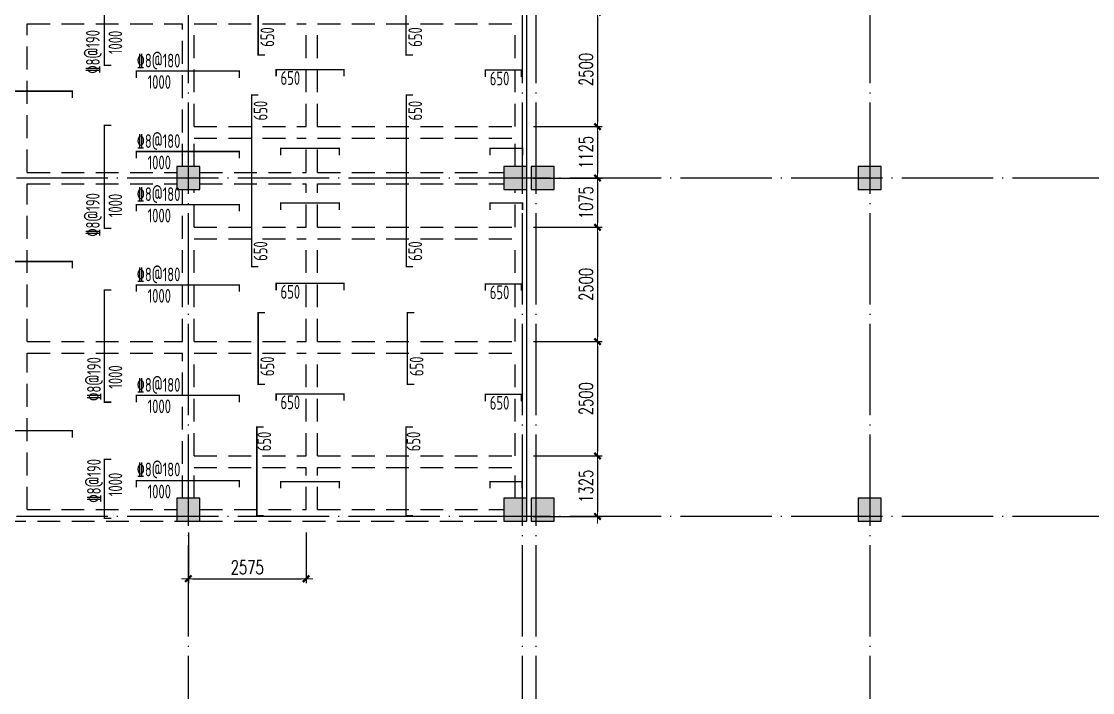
# Model space of a CAD drawing. Extents: x -21254 to 860439, y -324318 to 454338.
# Drawn here: x 424393 to 447817, y 50409 to 65084 of the extents above; entities that cross this region are included whole.
import ezdxf
from ezdxf.enums import TextEntityAlignment as Align

# ---------------------------------------------------------------- set-up
doc = ezdxf.new("R2010")
doc.units = 0
doc.header["$LTSCALE"] = 1000
doc.header["$MEASUREMENT"] = 0
doc.linetypes.add('DASHED', pattern=[0.75, 0.5, -0.25])
doc.linetypes.add('DOTE', pattern=[2.42, 2, -0.2, 0.02, -0.2])
doc.layers.get('0').update_dxf_attribs({"linetype": 'CONTINUOUS'})
doc.layers.get('Defpoints').update_dxf_attribs({"linetype": 'CONTINUOUS', "lineweight": 5})
for name, color, linetype in [('BEAM_CONT', 4, 'CONTINUOUS'), ('BEAM_DASH', 144, 'DASHED'), ('COLU', 7, 'CONTINUOUS'), ('COLU_HATCH', 251, 'CONTINUOUS'), ('DOTE', 1, 'DOTE'), ('FSK_FREIN', 2, 'CONTINUOUS'), ('FSK_FTEXT', 4, 'CONTINUOUS')]:
    doc.layers.add(name, color=color, linetype=linetype)
doc.layers.add('DIM', color=3, linetype='CONTINUOUS', lineweight=5)
doc.styles.add('BW_Rein', font='Tssdeng.shx', dxfattribs={"width": 0.7, "bigfont": 'hztxt.shx'})
doc.styles.add('TSSD_Dimension', font='TXT.shx', dxfattribs={"width": 0.7, "bigfont": 'hztxt.shx'})
doc.dimstyles.new('TSSD_100_100$0', dxfattribs={"dimtxt": 300, "dimasz": 100, "dimexe": 100, "dimexo": 250, "dimgap": 100, "dimtad": 1, "dimdec": 0, "dimzin": 0, "dimdsep": 46, "dimtxsty": 'TSSD_Dimension', "dimblk1": '_tsdbk', "dimblk2": '_tsdbk', "dimsah": 1, "dimcen": 0, "dimdle": 100, "dimclrt": 7, "dimadec": 1, "dimazin": 0, "dimtfac": 1, "dimtdec": 0, "dimtix": 1, "dimtmove": 2, "dimatfit": 3, "dimldrblk": '_tsdbk', "dimfxl": 100, "dimtolj": 1, "dimtzin": 0, "dimarcsym": 0})

# ---------------------------------------------------------------- blocks, each defined once
blk = doc.blocks.new('_tsdbk')
blk.add_line((-1, 0), (1.5, 0))
at = {"const_width": 0.5}
blk.add_lwpolyline([(-0.7, -0.7), (0.7, 0.7)], dxfattribs=at)
blk = doc.blocks.new('*D1637')
at = {"layer": 'Defpoints', "color": 0, "transparency": 16777216}
for p in [(435343, 65284), (435343, 62784), (436991, 62784)]:
    blk.add_point(p, dxfattribs=at)
at = {"layer": 'DIM', "color": 0, "lineweight": -2, "transparency": 16777216}
for p, q in [((435593, 65284), (437091, 65284)), ((436991, 65184), (436991, 62884)), ((435593, 62784), (437091, 62784))]:
    blk.add_line(p, q, dxfattribs=at)
at = {"layer": 'DIM', "color": 0, "lineweight": -2, "transparency": 16777216, "xscale": 100, "yscale": 100, "zscale": 100}
for p, rotation in [((436991, 65284), 89.99999999999993), ((436991, 62784), 269.9999999999999)]:
    blk.add_blockref('_tsdbk', p, dxfattribs=dict(at, rotation=rotation))
at = {"layer": 'DIM', "color": 7, "transparency": 16777216, "insert": (436741, 64034), "char_height": 300, "attachment_point": 5, "rotation": 90, "style": 'TSSD_Dimension'}
blk.add_mtext('\\A1;2500', dxfattribs=at)
blk = doc.blocks.new('*D1638')
at = {"layer": 'Defpoints', "color": 0, "transparency": 16777216}
for p in [(435343, 62784), (435343, 61659), (436991, 61659)]:
    blk.add_point(p, dxfattribs=at)
at = {"layer": 'DIM', "color": 0, "lineweight": -2, "transparency": 16777216}
for p, q in [((435593, 62784), (437091, 62784)), ((436991, 62684), (436991, 61759)), ((435593, 61659), (437091, 61659))]:
    blk.add_line(p, q, dxfattribs=at)
at = {"layer": 'DIM', "color": 0, "lineweight": -2, "transparency": 16777216, "xscale": 100, "yscale": 100, "zscale": 100}
for p, rotation in [((436991, 62784), 89.99999999999993), ((436991, 61659), 269.9999999999999)]:
    blk.add_blockref('_tsdbk', p, dxfattribs=dict(at, rotation=rotation))
at = {"layer": 'DIM', "color": 7, "transparency": 16777216, "insert": (436741, 62222), "char_height": 300, "attachment_point": 5, "rotation": 90, "style": 'TSSD_Dimension'}
blk.add_mtext('\\A1;1125', dxfattribs=at)
blk = doc.blocks.new('*D1639')
at = {"layer": 'Defpoints', "color": 0, "transparency": 16777216}
for p in [(435343, 61659), (435343, 60584), (436991, 60584)]:
    blk.add_point(p, dxfattribs=at)
at = {"layer": 'DIM', "color": 0, "lineweight": -2, "transparency": 16777216}
for p, q in [((435593, 61659), (437091, 61659)), ((436991, 61559), (436991, 60684)), ((435593, 60584), (437091, 60584))]:
    blk.add_line(p, q, dxfattribs=at)
at = {"layer": 'DIM', "color": 0, "lineweight": -2, "transparency": 16777216, "xscale": 100, "yscale": 100, "zscale": 100}
for p, rotation in [((436991, 61659), 89.99999999999993), ((436991, 60584), 269.9999999999999)]:
    blk.add_blockref('_tsdbk', p, dxfattribs=dict(at, rotation=rotation))
at = {"layer": 'DIM', "color": 7, "transparency": 16777216, "insert": (436741, 61122), "char_height": 300, "attachment_point": 5, "rotation": 90, "style": 'TSSD_Dimension'}
blk.add_mtext('\\A1;1075', dxfattribs=at)
blk = doc.blocks.new('*D1640')
at = {"layer": 'Defpoints', "color": 0, "transparency": 16777216}
for p in [(435343, 60584), (435343, 58084), (436991, 58084)]:
    blk.add_point(p, dxfattribs=at)
at = {"layer": 'DIM', "color": 0, "lineweight": -2, "transparency": 16777216}
for p, q in [((435593, 60584), (437091, 60584)), ((436991, 60484), (436991, 58184)), ((435593, 58084), (437091, 58084))]:
    blk.add_line(p, q, dxfattribs=at)
at = {"layer": 'DIM', "color": 0, "lineweight": -2, "transparency": 16777216, "xscale": 100, "yscale": 100, "zscale": 100}
for p, rotation in [((436991, 60584), 89.99999999999993), ((436991, 58084), 269.9999999999999)]:
    blk.add_blockref('_tsdbk', p, dxfattribs=dict(at, rotation=rotation))
at = {"layer": 'DIM', "color": 7, "transparency": 16777216, "insert": (436741, 59334), "char_height": 300, "attachment_point": 5, "rotation": 90, "style": 'TSSD_Dimension'}
blk.add_mtext('\\A1;2500', dxfattribs=at)
blk = doc.blocks.new('*D1641')
at = {"layer": 'Defpoints', "color": 0, "transparency": 16777216}
for p in [(435343, 58084), (435343, 55584), (436991, 55584)]:
    blk.add_point(p, dxfattribs=at)
at = {"layer": 'DIM', "color": 0, "lineweight": -2, "transparency": 16777216}
for p, q in [((435593, 58084), (437091, 58084)), ((436991, 57984), (436991, 55684)), ((435593, 55584), (437091, 55584))]:
    blk.add_line(p, q, dxfattribs=at)
at = {"layer": 'DIM', "color": 0, "lineweight": -2, "transparency": 16777216, "xscale": 100, "yscale": 100, "zscale": 100}
for p, rotation in [((436991, 58084), 89.99999999999993), ((436991, 55584), 269.9999999999999)]:
    blk.add_blockref('_tsdbk', p, dxfattribs=dict(at, rotation=rotation))
at = {"layer": 'DIM', "color": 7, "transparency": 16777216, "insert": (436741, 56834), "char_height": 300, "attachment_point": 5, "rotation": 90, "style": 'TSSD_Dimension'}
blk.add_mtext('\\A1;2500', dxfattribs=at)
blk = doc.blocks.new('*D1642')
at = {"layer": 'Defpoints', "color": 0, "transparency": 16777216}
for p in [(435343, 55584), (435343, 54259), (436991, 54259)]:
    blk.add_point(p, dxfattribs=at)
at = {"layer": 'DIM', "color": 0, "lineweight": -2, "transparency": 16777216}
for p, q in [((435593, 55584), (437091, 55584)), ((436991, 55484), (436991, 54359)), ((435593, 54259), (437091, 54259))]:
    blk.add_line(p, q, dxfattribs=at)
at = {"layer": 'DIM', "color": 0, "lineweight": -2, "transparency": 16777216, "xscale": 100, "yscale": 100, "zscale": 100}
for p, rotation in [((436991, 55584), 89.99999999999993), ((436991, 54259), 269.9999999999999)]:
    blk.add_blockref('_tsdbk', p, dxfattribs=dict(at, rotation=rotation))
at = {"layer": 'DIM', "color": 7, "transparency": 16777216, "insert": (436741, 54922), "char_height": 300, "attachment_point": 5, "rotation": 90, "style": 'TSSD_Dimension'}
blk.add_mtext('\\A1;1325', dxfattribs=at)
blk = doc.blocks.new('*D1643')
at = {"layer": 'Defpoints', "color": 0, "transparency": 16777216}
for p in [(428043, 54159), (430618, 54159), (430618, 52899)]:
    blk.add_point(p, dxfattribs=at)
at = {"layer": 'DIM', "color": 0, "lineweight": -2, "transparency": 16777216}
for p, q in [((428043, 53909), (428043, 52799)), ((430618, 53909), (430618, 52799)), ((428143, 52899), (430518, 52899))]:
    blk.add_line(p, q, dxfattribs=at)
at = {"layer": 'DIM', "color": 0, "lineweight": -2, "transparency": 16777216, "xscale": 100, "yscale": 100, "zscale": 100}
for p, rotation in [((428043, 52899), 179.9999999999999), ((430618, 52899), 359.9999999999999)]:
    blk.add_blockref('_tsdbk', p, dxfattribs=dict(at, rotation=rotation))
at = {"layer": 'DIM', "color": 7, "transparency": 16777216, "insert": (429330, 53149), "char_height": 300, "attachment_point": 5, "style": 'TSSD_Dimension'}
blk.add_mtext('\\A1;2575', dxfattribs=at)

msp = doc.modelspace()

# ---------------------------------------------------------------- hatches: boundary and pattern name
at = {"layer": 'COLU_HATCH'}
for points in [[(428292.798, 61409.042), (428292.798, 61909.042), (427792.798, 61909.042), (427792.798, 61409.042)], [(435442.798, 61409.042), (435442.798, 61909.042), (434942.798, 61909.042), (434942.798, 61409.042)], [(436042.798, 61409.042), (436042.798, 61909.042), (435542.798, 61909.042), (435542.798, 61409.042)], [(443192.798, 61409.042), (443192.798, 61909.042), (442692.798, 61909.042), (442692.798, 61409.042)], [(428292.798, 54159.042), (428292.798, 54659.042), (427792.798, 54659.042), (427792.798, 54159.042)], [(435442.798, 54159.042), (435442.798, 54659.042), (434942.798, 54659.042), (434942.798, 54159.042)], [(436042.798, 54159.042), (436042.798, 54659.042), (435542.798, 54659.042), (435542.798, 54159.042)], [(443192.798, 54159.042), (443192.798, 54659.042), (442692.798, 54659.042), (442692.798, 54159.042)]]:
    msp.add_hatch(color=256, dxfattribs=at).paths.add_polyline_path(points)

# ---------------------------------------------------------------- linework, layer by layer
at = {"layer": 'BEAM_CONT'}
for p, q in [((435442.798, 61909.042), (435442.798, 68909.042)), ((435442.798, 54659.042), (435442.798, 61409.042))]:
    msp.add_line(p, q, dxfattribs=at)
at = {"layer": 'BEAM_DASH'}
for p, q in [((424517.798, 61784.042), (424517.798, 65034.256)), ((424517.798, 65034.256), (427917.798, 65034.256)), ((427917.798, 61909.042), (427917.798, 65034.256)), ((428167.798, 65034.256), (430617.798, 65034.256)), ((428167.798, 62784.042), (428167.798, 65034.256)), ((430617.798, 62784.042), (430617.798, 65034.256)), ((430867.798, 62784.042), (430867.798, 65034.256)), ((430867.798, 65034.256), (435192.798, 65034.256)), ((435192.798, 62784.042), (435192.798, 65034.256)), ((428167.798, 62784.042), (430617.798, 62784.042)), ((430867.798, 62784.042), (435192.798, 62784.042)), ((428167.798, 62534.042), (430617.798, 62534.042)), ((428167.798, 61909.042), (428167.798, 62534.042)), ((430617.798, 61784.042), (430617.798, 62534.042)), ((430867.798, 61784.042), (430867.798, 62534.042)), ((430867.798, 62534.042), (435192.798, 62534.042)), ((435192.798, 61909.042), (435192.798, 62534.042)), ((424517.798, 61784.042), (427792.798, 61784.042)), ((428292.798, 61784.042), (430617.798, 61784.042)), ((430867.798, 61784.042), (434942.798, 61784.042)), ((424517.798, 58084.042), (424517.798, 61534.042)), ((424517.798, 61534.042), (427792.798, 61534.042)), ((427917.798, 58084.042), (427917.798, 61409.042)), ((428167.798, 60584.042), (428167.798, 61409.042)), ((428292.798, 61534.042), (430617.798, 61534.042)), ((430617.798, 60584.042), (430617.798, 61534.042)), ((430867.798, 60584.042), (430867.798, 61534.042)), ((430867.798, 61534.042), (434942.798, 61534.042)), ((435192.798, 60584.042), (435192.798, 61409.042)), ((428167.798, 60584.042), (430617.798, 60584.042)), ((430867.798, 60584.042), (435192.798, 60584.042)), ((428167.798, 60334.042), (430617.798, 60334.042)), ((428167.798, 58084.042), (428167.798, 60334.042)), ((430617.798, 58084.042), (430617.798, 60334.042)), ((430867.798, 58084.042), (430867.798, 60334.042)), ((430867.798, 60334.042), (435192.798, 60334.042)), ((435192.798, 58084.042), (435192.798, 60334.042)), ((424517.798, 58084.042), (427917.798, 58084.042)), ((428167.798, 58084.042), (430617.798, 58084.042)), ((430867.798, 58084.042), (435192.798, 58084.042)), ((424517.798, 54409.042), (424517.798, 57834.042)), ((424517.798, 57834.042), (427917.798, 57834.042)), ((427917.798, 54659.042), (427917.798, 57834.042)), ((428167.798, 57834.042), (430617.798, 57834.042)), ((428167.798, 55584.042), (428167.798, 57834.042)), ((430617.798, 55584.042), (430617.798, 57834.042)), ((430867.798, 55584.042), (430867.798, 57834.042)), ((430867.798, 57834.042), (435192.798, 57834.042)), ((435192.798, 55584.042), (435192.798, 57834.042)), ((428167.798, 55584.042), (430617.798, 55584.042)), ((430867.798, 55584.042), (435192.798, 55584.042)), ((428167.798, 55334.042), (430617.798, 55334.042)), ((428167.798, 54659.042), (428167.798, 55334.042)), ((430617.798, 54409.042), (430617.798, 55334.042)), ((430867.798, 54409.042), (430867.798, 55334.042)), ((430867.798, 55334.042), (435192.798, 55334.042)), ((435192.798, 54659.042), (435192.798, 55334.042)), ((424517.798, 54409.042), (427792.798, 54409.042)), ((428292.798, 54409.042), (430617.798, 54409.042)), ((430867.798, 54409.042), (434942.798, 54409.042)), ((420992.798, 54159.042), (427792.798, 54159.042)), ((428292.798, 54159.042), (434942.798, 54159.042))]:
    msp.add_line(p, q, dxfattribs=at)
at = {"layer": 'COLU'}
for points in [[(428292.798, 61409.042), (428292.798, 61909.042), (427792.798, 61909.042), (427792.798, 61409.042)], [(435442.798, 61409.042), (435442.798, 61909.042), (434942.798, 61909.042), (434942.798, 61409.042)], [(436042.798, 61409.042), (436042.798, 61909.042), (435542.798, 61909.042), (435542.798, 61409.042)], [(443192.798, 61409.042), (443192.798, 61909.042), (442692.798, 61909.042), (442692.798, 61409.042)], [(428292.798, 54159.042), (428292.798, 54659.042), (427792.798, 54659.042), (427792.798, 54159.042)], [(435442.798, 54159.042), (435442.798, 54659.042), (434942.798, 54659.042), (434942.798, 54159.042)], [(436042.798, 54159.042), (436042.798, 54659.042), (435542.798, 54659.042), (435542.798, 54159.042)], [(443192.798, 54159.042), (443192.798, 54659.042), (442692.798, 54659.042), (442692.798, 54159.042)]]:
    msp.add_lwpolyline(points, close=True, dxfattribs=at)
at = {"layer": 'DOTE', "linetype": 'DOTE'}
for p, q in [((428042.798, 87511.889), (428042.798, 30121.554)), ((435342.798, 87511.889), (435342.798, 30121.554)), ((435642.798, 87511.889), (435642.798, 30121.554)), ((442942.798, 87511.889), (442942.798, 30121.554)), ((489202.48, 61659.042), (409527.167, 61659.042)), ((489202.48, 54259.042), (409527.167, 54259.042))]:
    msp.add_line(p, q, dxfattribs=at)
at = {"layer": 'FSK_FREIN', "const_width": 30}
for points in [[(426357.562, 64125.519), (426207.562, 64125.519), (426207.563, 66375.519), (426357.563, 66375.519)], [(429719.68, 64352.415), (429569.68, 64352.415), (429569.68, 65917.463), (429719.68, 65917.463)], [(432954.166, 64352.415), (432804.166, 64352.415), (432804.167, 65917.463), (432954.167, 65917.463)], [(426907.562, 63849.384), (426907.562, 63999.384), (429157.562, 63999.384), (429157.562, 63849.384)], [(429964.029, 63881.861), (429964.029, 64031.861), (431445.657, 64031.861), (431445.657, 63881.861)], [(434539.029, 63871.281), (434539.029, 64021.281), (435324.535, 64021.281), (435324.535, 63871.281)], [(423257.562, 63409.447), (423257.562, 63559.447), (425507.562, 63559.447), (425507.562, 63409.447)], [(429576.03, 59723.759), (429426.03, 59723.759), (429426.03, 63472.934), (429576.03, 63472.934)], [(432958.841, 59723.759), (432808.841, 59723.759), (432808.842, 63472.934), (432958.842, 63472.934)], [(426357.562, 60559.447), (426207.562, 60559.447), (426207.563, 62809.447), (426357.563, 62809.447)], [(430062.2, 62156.33), (430062.2, 62306.33), (431345.772, 62306.33), (431345.772, 62156.33)], [(434637.2, 62156.33), (434637.2, 62306.33), (435350.574, 62306.33), (435350.574, 62156.33)], [(426907.562, 62089.719), (426907.562, 62239.719), (429157.562, 62239.719), (429157.562, 62089.719)], [(426907.562, 60929.353), (426907.562, 61079.353), (429157.562, 61079.353), (429157.562, 60929.353)], [(430062.2, 60961.58), (430062.2, 61111.58), (431345.772, 61111.58), (431345.772, 60961.58)], [(434637.2, 60961.58), (434637.2, 61111.58), (435350.574, 61111.58), (435350.574, 60961.58)], [(423257.562, 59684.447), (423257.562, 59834.447), (425507.562, 59834.447), (425507.562, 59684.447)], [(426907.562, 59173.514), (426907.562, 59323.514), (429157.562, 59323.514), (429157.562, 59173.514)], [(429964.029, 59205.991), (429964.029, 59355.991), (431445.657, 59355.991), (431445.657, 59205.991)], [(434539.029, 59195.411), (434539.029, 59345.411), (435324.535, 59345.411), (435324.535, 59195.411)], [(426357.562, 56759.447), (426207.562, 56759.447), (426207.563, 59209.447), (426357.563, 59209.447)], [(429719.68, 57152.2), (429569.68, 57152.2), (429569.68, 58717.249), (429719.68, 58717.249)], [(432983.76, 57152.2), (432833.76, 57152.2), (432833.76, 58717.249), (432983.76, 58717.249)], [(426907.562, 56757.685), (426907.562, 56907.685), (429157.562, 56907.685), (429157.562, 56757.685)], [(429964.029, 56790.162), (429964.029, 56940.162), (431445.657, 56940.162), (431445.657, 56790.162)], [(434539.029, 56779.583), (434539.029, 56929.583), (435324.535, 56929.583), (435324.535, 56779.583)], [(429690.52, 54277.064), (429540.52, 54277.064), (429540.52, 56217.249), (429690.52, 56217.249)], [(432954.599, 54277.063), (432804.599, 54277.063), (432804.6, 56217.248), (432954.6, 56217.248)], [(423257.562, 55984.447), (423257.562, 56134.447), (425507.562, 56134.447), (425507.562, 55984.447)], [(426357.562, 54219.447), (426207.562, 54219.447), (426207.563, 55509.447), (426357.563, 55509.447)], [(426907.562, 54895.175), (426907.562, 55045.175), (429157.562, 55045.175), (429157.562, 54895.175)], [(430062.2, 54871.6), (430062.2, 55021.6), (431345.772, 55021.6), (431345.772, 54871.6)], [(434637.2, 54871.6), (434637.2, 55021.6), (435341.038, 55021.6), (435341.038, 54871.6)]]:
    msp.add_lwpolyline(points, dxfattribs=at)

# ---------------------------------------------------------------- texts
at = {"layer": 'FSK_FTEXT', "style": 'BW_Rein', "width": 0.7}
for s, p in [('650', (429620.793, 64743.321)), ('650', (432855.28, 64743.321)), ('1000', (426297.562, 64625.519)), ('650', (429472.015, 63133.759)), ('650', (432854.826, 63133.759)), ('1000', (426297.562, 61059.447)), ('650', (429472.015, 60062.482)), ('650', (432854.826, 60062.482)), ('650', (429620.793, 57543.107)), ('650', (432884.873, 57543.107)), ('1000', (426297.562, 57309.447)), ('650', (429552.976, 55899.389)), ('650', (432817.056, 55899.389)), ('1000', (426297.563, 54959.447))]:
    msp.add_text(s, height=300, rotation=89.9999923, dxfattribs=at).set_placement(p, align=Align.TOP_CENTER)
for p in [(426104.065, 64896.479), (426104.065, 61330.408), (426129.11, 57743.146), (426128.424, 55517.055)]:
    msp.add_text('%%1328@190', height=300, rotation=89.9999923, dxfattribs=at).set_placement(p, align=Align.RIGHT)
for p in [(427869.89, 64078.023), (427869.89, 62318.358), (427869.89, 61157.992), (427869.89, 59402.153), (427869.89, 56986.324), (427869.89, 55137.485)]:
    msp.add_text('%%1328@180', height=300, dxfattribs=at).set_placement(p, align=Align.RIGHT)
for s, p in [('650', (430273.681, 63997.197)), ('650', (434848.681, 63986.617)), ('1000', (427407.562, 63909.384)), ('1000', (427407.562, 62149.719)), ('1000', (427407.562, 60989.353)), ('650', (430273.681, 59321.327)), ('650', (434848.681, 59310.747)), ('1000', (427407.562, 59233.514)), ('1000', (427407.562, 56817.685)), ('650', (430273.681, 56905.498)), ('650', (434848.681, 56894.918)), ('1000', (427407.562, 54955.175))]:
    msp.add_text(s, height=300, dxfattribs=at).set_placement(p, align=Align.TOP_CENTER)

# ---------------------------------------------------------------- dimensions: what is measured, and where the dimension line sits
at = {"layer": 'DIM'}
for base, p1, p2, picture, middle in [((436990.636, 62784.042), (435342.798, 65284.256), (435342.798, 62784.042), '*D1637', (436740.636, 64034.149)), ((436990.636, 61659.042), (435342.798, 62784.042), (435342.798, 61659.042), '*D1638', (436740.636, 62221.542)), ((436990.636, 60584.042), (435342.798, 61659.042), (435342.798, 60584.042), '*D1639', (436740.636, 61121.542)), ((436990.636, 58084.042), (435342.798, 60584.042), (435342.798, 58084.042), '*D1640', (436740.636, 59334.042)), ((436990.636, 55584.042), (435342.798, 58084.042), (435342.798, 55584.042), '*D1641', (436740.636, 56834.042)), ((436990.636, 54259.042), (435342.798, 55584.042), (435342.798, 54259.042), '*D1642', (436740.636, 54921.542))]:
    dim = msp.add_linear_dim(base=base, p1=p1, p2=p2, angle=90, dimstyle='TSSD_100_100$0', dxfattribs=at)
    dim.commit()
    dim.dimension.update_dxf_attribs({"geometry": picture, "text_midpoint": middle})
dim = msp.add_linear_dim(base=(430617.798, 52899.169), p1=(428042.798, 54159.042), p2=(430617.798, 54159.042), dimstyle='TSSD_100_100$0', dxfattribs=at)
dim.commit()
dim.dimension.update_dxf_attribs({"geometry": '*D1643', "text_midpoint": (429330.298, 53149.169)})

doc.saveas('drawing.dxf')
